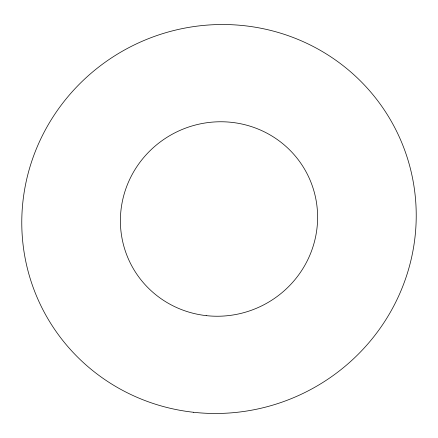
<?xml version="1.0" encoding="UTF-8"?>
<svg xmlns="http://www.w3.org/2000/svg" width="438" height="438" viewBox="0 0 438 438"><rect width="100%" height="100%" fill="white"/><g stroke="black" fill="none" stroke-linecap="round" stroke-linejoin="round"><path stroke-width="0.66" d="M206.183 315.628A99.037 96.803 -26.1 0 0 310.082 180.122A99.037 96.803 -26.1 0 0 140.735 161.25A99.037 96.803 -26.1 0 0 206.183 315.628M193.366 412.257A198.08 193.607 -26.1 0 0 401.17 141.244A198.08 193.607 -26.1 0 0 62.464 103.499A198.08 193.607 -26.1 0 0 193.366 412.257"/></g></svg>
